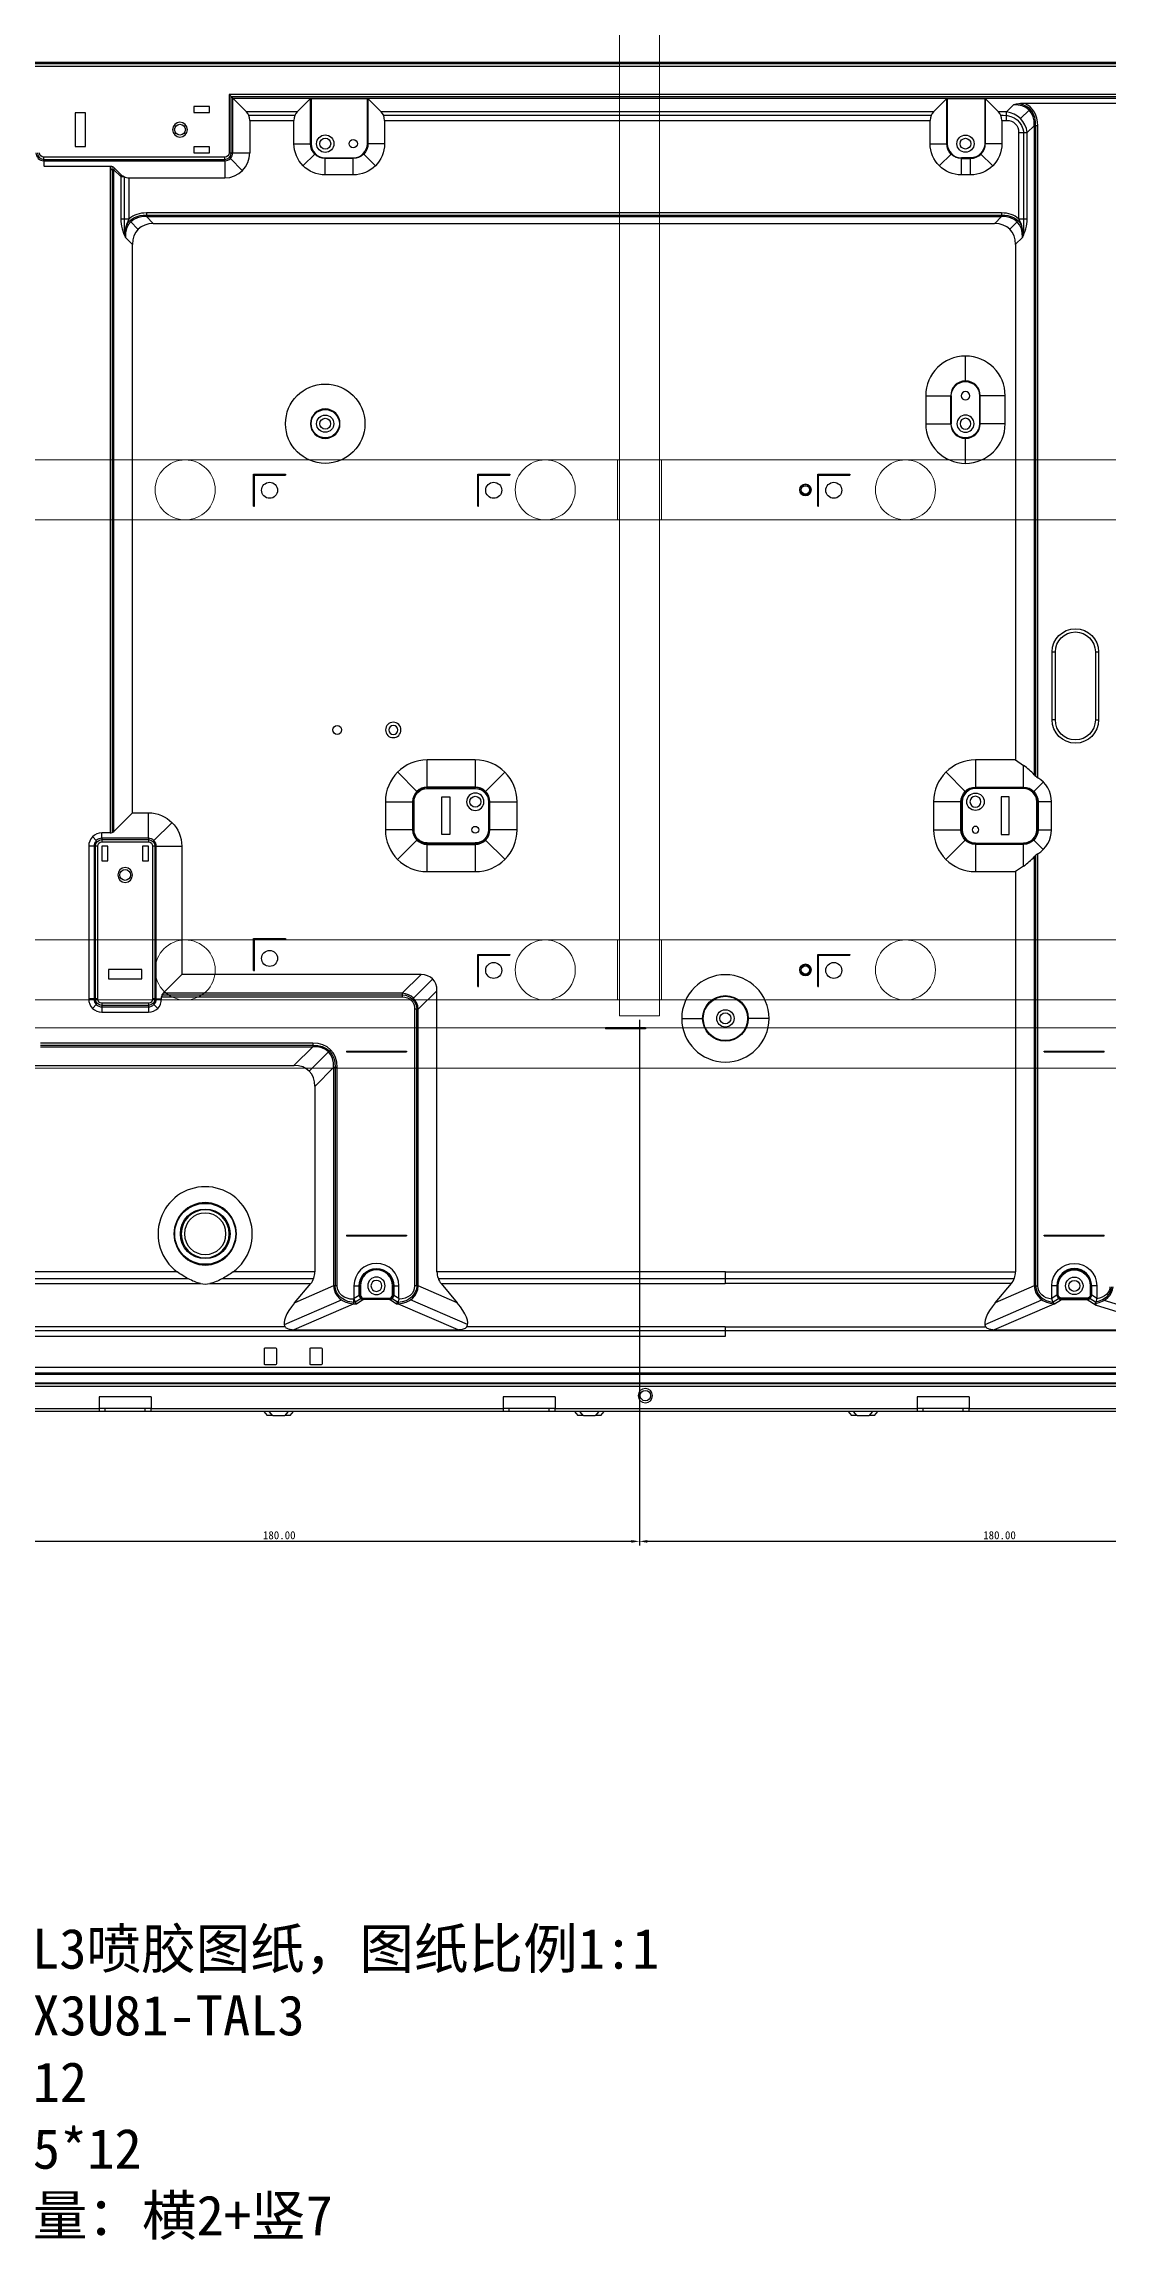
# Model space of a CAD drawing. Header units: millimetres. Extents: x 88 to 1316, y -3115 to -2187.
# Drawn here: x 532 to 797, y -3115 to -2566 of the extents above; entities that cross this region are included whole.
import ezdxf

# ---------------------------------------------------------------- set-up
doc = ezdxf.new("R2010")
doc.units = ezdxf.units.MM
doc.header["$LTSCALE"] = 46.255
doc.header["$PDMODE"] = 3
doc.header["$PDSIZE"] = 0.3125
doc.layers.get('0').update_dxf_attribs({"linetype": 'CONTINUOUS'})
doc.layers.get('Defpoints').update_dxf_attribs({"linetype": 'CONTINUOUS'})
doc.layers.add('1', color=7, linetype='CONTINUOUS', true_color=0xffffff)
doc.styles.get("Standard").update_dxf_attribs({"font": 'simfang.ttf'})
doc.dimstyles.new('002', dxfattribs={"dimscale": 0, "dimtxt": 2, "dimasz": 2, "dimexe": 1, "dimexo": 1, "dimgap": 0.5, "dimtad": 1, "dimzin": 0, "dimdsep": 46, "dimtxsty": 'Standard', "dimcen": 1, "dimclrd": 2, "dimclre": 2, "dimclrt": 5, "dimadec": 0, "dimazin": 0, "dimtp": 0.01, "dimtm": 0.01, "dimtfac": 1, "dimtofl": 0, "dimtmove": 0, "dimatfit": 3, "dimldrblk": 'CLOSED', "dimfxl": 1, "dimtolj": 1, "dimtzin": 0, "dimarcsym": 1})

# ---------------------------------------------------------------- blocks, each defined once
blk = doc.blocks.new('A$Cd3f30c15')
at = {"color": 3, "lineweight": 5}
for p, q in [((1082, 15), (0, 15)), ((488, 15), (488, 0)), ((488.5, 15), (488.5, 0)), ((498.5, 15), (498.5, 0)), ((499, 15), (499, 0)), ((1082, 0), (0, 0))]:
    blk.add_line(p, q, dxfattribs=at)
at = {"color": 3, "lineweight": 5, "extrusion": (0, 0, -1)}
for centre in [(-380, 7.5), (-470, 7.5)]:
    blk.add_circle(centre, 7.5, dxfattribs=at)
at = {"color": 3, "lineweight": 5}
for centre, radius in [((560, 7.5), 7.5), ((535, 7.5), 1.5)]:
    blk.add_circle(centre, radius, dxfattribs=at)
blk = doc.blocks.new('A$Cd46af468')
at = {"color": 1, "lineweight": 5}
for p, q in [((0, 10), (605, 10)), ((0, 10), (0, 0)), ((605, 0), (605, 10)), ((0, 0), (605, 0))]:
    blk.add_line(p, q, dxfattribs=at)
blk = doc.blocks.new('0001')
at = {"color": 1, "lineweight": 5}
for p, q in [((358.97, -2809.12), (358.97, -2305.12)), ((368.97, -2305.12), (358.97, -2305.12)), ((368.97, -2809.12), (368.97, -2305.12)), ((358.97, -2809.12), (368.97, -2809.12))]:
    blk.add_line(p, q, dxfattribs=at)
blk = doc.blocks.new('*D461')
at = {"color": 2, "lineweight": -2, "transparency": 16777216}
for p, q in [((680.47, -2810.12), (680.47, -2941.44)), ((860.47, -2810.12), (860.47, -2941.44)), ((858.47, -2940.44), (682.47, -2940.44))]:
    blk.add_line(p, q, dxfattribs=at)
at = {"color": 2, "lineweight": 5, "transparency": 16777216}
for points in [[(682.47, -2940.11), (682.47, -2940.78), (680.47, -2940.44)], [(858.47, -2940.11), (858.47, -2940.78), (860.47, -2940.44)]]:
    blk.add_solid(points, dxfattribs=at)
at = {"layer": 'Defpoints', "color": 0, "lineweight": 5, "transparency": 16777216}
for p in [(680.47, -2809.12), (860.47, -2809.12), (680.47, -2940.44)]:
    blk.add_point(p, dxfattribs=at)
at = {"color": 5, "lineweight": 5, "transparency": 16777216, "insert": (770.47, -2938.92), "char_height": 2, "attachment_point": 5}
blk.add_mtext('\\A1;180.00', dxfattribs=at)
blk = doc.blocks.new('_CLOSED')
at = {"color": 0, "linetype": 'ByBlock'}
for p, q in [((0, 0), (-1, 0.17)), ((-1, 0.17), (-1, -0.17)), ((-1, -0.17), (0, 0)), ((-1, 0), (0, 0))]:
    blk.add_line(p, q, dxfattribs=at)
blk = doc.blocks.new('*D462')
at = {"color": 2, "lineweight": -2, "transparency": 16777216}
for p, q in [((500.47, -2810.12), (500.47, -2941.44)), ((680.47, -2810.12), (680.47, -2941.44)), ((678.47, -2940.44), (502.47, -2940.44))]:
    blk.add_line(p, q, dxfattribs=at)
at = {"color": 2, "lineweight": 5, "transparency": 16777216}
for points in [[(502.47, -2940.11), (502.47, -2940.78), (500.47, -2940.44)], [(678.47, -2940.11), (678.47, -2940.78), (680.47, -2940.44)]]:
    blk.add_solid(points, dxfattribs=at)
at = {"layer": 'Defpoints', "color": 0, "lineweight": 5, "transparency": 16777216}
for p in [(500.47, -2809.12), (680.47, -2809.12), (500.47, -2940.44)]:
    blk.add_point(p, dxfattribs=at)
at = {"color": 5, "lineweight": 5, "transparency": 16777216, "insert": (590.47, -2938.92), "char_height": 2, "attachment_point": 5}
blk.add_mtext('\\A1;180.00', dxfattribs=at)

msp = doc.modelspace()

# ---------------------------------------------------------------- linework, layer by layer
at = {"layer": '1', "color": 7, "linetype": 'Continuous'}
for p, q in [((1120.085, -2570.75), (426.48, -2570.75)), ((1120.085, -2571.11), (426.48, -2571.11)), ((426.48, -2571.669), (1120.085, -2571.669)), ((577.933, -2578.77), (577.933, -2593.369)), ((577.933, -2578.77), (578.853, -2579.689)), ((830.599, -2578.77), (577.933, -2578.77)), ((578.493, -2593.369), (578.493, -2579.379)), ((829.988, -2579.329), (578.544, -2579.329)), ((578.853, -2593.369), (578.853, -2579.689)), ((578.853, -2579.689), (829.679, -2579.689)), ((582.269, -2583.105), (578.853, -2579.689)), ((594.983, -2583.105), (598.279, -2579.809)), ((598.279, -2591.069), (598.279, -2579.859)), ((598.339, -2591.069), (598.339, -2579.818)), ((598.432, -2579.749), (612.5, -2579.749)), ((598.432, -2579.799), (598.432, -2591.069)), ((612.5, -2591.069), (612.5, -2579.799)), ((612.593, -2579.818), (612.593, -2591.069)), ((612.653, -2579.809), (615.949, -2583.105)), ((612.653, -2579.859), (612.653, -2591.069)), ((753.983, -2583.105), (757.279, -2579.809)), ((757.279, -2591.069), (757.279, -2579.859)), ((757.339, -2591.069), (757.339, -2579.818)), ((757.432, -2579.749), (766.77, -2579.749)), ((757.432, -2579.799), (757.432, -2591.069)), ((766.77, -2579.799), (766.77, -2591.069)), ((766.863, -2579.818), (766.863, -2591.069)), ((766.923, -2579.809), (770.219, -2583.105)), ((766.923, -2591.069), (766.923, -2579.859)), ((539.466, -2583.369), (539.466, -2591.769)), ((542.066, -2583.369), (539.466, -2583.369)), ((542.066, -2591.769), (542.066, -2583.369)), ((573.066, -2581.769), (569.166, -2581.769)), ((569.166, -2581.769), (569.166, -2583.269)), ((569.166, -2583.269), (573.066, -2583.269)), ((573.066, -2583.269), (573.066, -2581.769)), ((594.933, -2583.105), (582.319, -2583.105)), ((582.887, -2583.944), (594.364, -2583.944)), ((583.108, -2585.25), (583.108, -2593.369)), ((583.158, -2585.25), (594.094, -2585.25)), ((594.144, -2591.069), (594.144, -2585.25)), ((753.931, -2583.105), (616.001, -2583.105)), ((616.569, -2583.944), (753.363, -2583.944)), ((616.788, -2585.25), (616.788, -2591.069)), ((616.84, -2585.25), (753.092, -2585.25)), ((753.144, -2591.069), (753.144, -2585.25)), ((772.193, -2583.105), (770.269, -2583.105)), ((770.838, -2583.944), (771.354, -2583.944)), ((771.058, -2585.25), (771.058, -2591.069)), ((771.108, -2585.25), (772.193, -2585.25)), ((773.931, -2581.367), (772.193, -2583.105)), ((772.193, -2585.25), (772.193, -2583.105)), ((777.848, -2582.659), (775.701, -2584.806)), ((801.214, -2581.007), (776.771, -2581.007)), ((594.194, -2591.069), (598.279, -2591.069)), ((598.432, -2591.069), (598.279, -2591.069)), ((612.5, -2591.069), (612.653, -2591.069)), ((616.738, -2591.069), (612.653, -2591.069)), ((753.194, -2591.069), (757.279, -2591.069)), ((757.279, -2591.069), (757.432, -2591.069)), ((766.923, -2591.069), (766.77, -2591.069)), ((771.008, -2591.069), (766.923, -2591.069)), ((775.257, -2588.314), (775.257, -2609.859)), ((775.257, -2588.314), (777.402, -2588.314)), ((776.563, -2611.673), (776.563, -2588.314)), ((777.402, -2588.314), (779.14, -2586.576)), ((777.402, -2609.859), (777.402, -2588.314)), ((779.14, -2586.576), (779.14, -2748.78)), ((780.059, -2586.576), (779.14, -2586.576)), ((779.5, -2586.576), (779.5, -2749.12)), ((780.059, -2749.509), (780.059, -2586.576)), ((576.866, -2594.437), (531.666, -2594.437)), ((531.666, -2595.356), (531.666, -2594.437)), ((531.666, -2594.996), (576.866, -2594.996)), ((531.666, -2595.356), (531.666, -2596.625)), ((531.666, -2595.356), (576.866, -2595.356)), ((539.466, -2591.769), (542.066, -2591.769)), ((569.166, -2591.869), (569.166, -2593.369)), ((573.066, -2591.869), (569.166, -2591.869)), ((569.166, -2593.369), (573.066, -2593.369)), ((573.066, -2593.369), (573.066, -2591.869)), ((576.866, -2595.356), (576.866, -2594.437)), ((576.866, -2595.356), (576.866, -2599.561)), ((577.933, -2593.369), (578.853, -2593.369)), ((581.244, -2597.748), (578.271, -2594.774)), ((578.853, -2593.369), (583.058, -2593.369)), ((599.359, -2593.677), (596.47, -2596.565)), ((601.966, -2594.603), (608.966, -2594.603)), ((601.966, -2594.603), (601.966, -2594.756)), ((601.966, -2594.696), (608.966, -2594.696)), ((601.966, -2598.842), (601.966, -2594.756)), ((608.966, -2594.756), (601.966, -2594.756)), ((608.966, -2594.603), (608.966, -2594.756)), ((608.966, -2598.842), (608.966, -2594.756)), ((614.462, -2596.565), (611.573, -2593.677)), ((755.47, -2596.565), (758.359, -2593.677)), ((763.236, -2594.603), (760.966, -2594.603)), ((760.966, -2594.756), (760.966, -2594.603)), ((760.966, -2594.696), (763.236, -2594.696)), ((760.966, -2598.842), (760.966, -2594.756)), ((760.966, -2594.756), (763.236, -2594.756)), ((763.236, -2594.756), (763.236, -2594.603)), ((763.236, -2598.842), (763.236, -2594.756)), ((768.732, -2596.565), (765.843, -2593.677)), ((531.666, -2596.675), (548.243, -2596.675)), ((548.194, -2597.576), (548.194, -2763.313)), ((549.114, -2597.576), (548.194, -2597.576)), ((548.754, -2597.576), (548.754, -2763.197)), ((550.935, -2598.835), (549.107, -2597.007)), ((549.114, -2762.953), (549.114, -2597.576)), ((549.114, -2597.576), (550.851, -2599.314)), ((550.851, -2599.314), (550.851, -2609.859)), ((550.851, -2599.314), (551.633, -2599.314)), ((551.691, -2599.391), (551.691, -2611.673)), ((552.996, -2599.611), (576.866, -2599.611)), ((552.996, -2609.859), (552.996, -2599.662)), ((608.966, -2598.892), (601.966, -2598.892)), ((763.236, -2598.892), (760.966, -2598.892)), ((550.851, -2609.859), (552.996, -2609.859)), ((555.168, -2612.422), (553.343, -2610.596)), ((770.994, -2608.385), (557.259, -2608.385)), ((557.259, -2608.385), (557.259, -2609.304)), ((557.259, -2608.944), (770.994, -2608.944)), ((557.259, -2609.304), (770.994, -2609.304)), ((558.962, -2611.007), (557.259, -2609.304)), ((558.998, -2611.042), (769.256, -2611.042)), ((770.994, -2609.304), (769.292, -2611.007)), ((770.994, -2608.385), (770.994, -2609.304)), ((773.086, -2612.422), (774.911, -2610.596)), ((775.257, -2609.859), (777.402, -2609.859)), ((552.05, -2614.513), (553.753, -2616.216)), ((553.788, -2758.33), (553.788, -2616.251)), ((774.465, -2616.251), (774.465, -2745.103)), ((774.501, -2616.216), (776.203, -2614.513)), ((761.966, -2650.383), (761.966, -2644.199)), ((752.046, -2654.069), (752.046, -2661.069)), ((752.096, -2654.069), (758.279, -2654.069)), ((758.279, -2661.069), (758.279, -2654.069)), ((758.279, -2654.069), (758.432, -2654.069)), ((758.339, -2654.069), (758.339, -2661.069)), ((758.432, -2654.069), (758.432, -2661.069)), ((765.5, -2654.069), (765.5, -2661.069)), ((765.653, -2654.069), (765.5, -2654.069)), ((765.593, -2661.069), (765.593, -2654.069)), ((771.836, -2654.069), (765.653, -2654.069)), ((765.653, -2661.069), (765.653, -2654.069)), ((771.886, -2661.069), (771.886, -2654.069)), ((752.096, -2661.069), (758.279, -2661.069)), ((758.279, -2661.069), (758.432, -2661.069)), ((765.653, -2661.069), (765.5, -2661.069)), ((771.836, -2661.069), (765.653, -2661.069)), ((761.966, -2670.94), (761.966, -2664.756)), ((584.066, -2673.719), (592.066, -2673.719)), ((584.066, -2681.719), (584.066, -2673.719)), ((584.266, -2681.719), (584.266, -2673.919)), ((584.266, -2673.919), (592.066, -2673.919)), ((592.066, -2673.719), (592.066, -2673.919)), ((640.066, -2681.719), (640.066, -2673.719)), ((640.066, -2673.719), (648.066, -2673.719)), ((640.266, -2673.919), (648.066, -2673.919)), ((640.266, -2681.719), (640.266, -2673.919)), ((648.066, -2673.719), (648.066, -2673.919)), ((725.066, -2681.719), (725.066, -2673.719)), ((725.066, -2673.719), (733.066, -2673.719)), ((725.266, -2681.719), (725.266, -2673.919)), ((725.266, -2673.919), (733.066, -2673.919)), ((733.066, -2673.719), (733.066, -2673.919)), ((584.066, -2681.719), (584.266, -2681.719)), ((640.066, -2681.719), (640.266, -2681.719)), ((725.066, -2681.719), (725.266, -2681.719)), ((783.629, -2735.119), (783.629, -2718.119)), ((783.629, -2718.119), (784.429, -2718.119)), ((784.429, -2735.119), (784.429, -2718.119)), ((794.429, -2718.119), (794.429, -2735.119)), ((794.429, -2718.119), (795.229, -2718.119)), ((795.229, -2718.119), (795.229, -2735.119)), ((784.429, -2735.119), (783.629, -2735.119)), ((794.429, -2735.119), (795.229, -2735.119)), ((620.101, -2748.204), (624.883, -2752.986)), ((639.466, -2745.103), (627.466, -2745.103)), ((627.466, -2751.916), (627.466, -2745.153)), ((639.466, -2745.153), (639.466, -2751.916)), ((646.831, -2748.204), (642.049, -2752.986)), ((757.101, -2748.204), (761.883, -2752.986)), ((774.465, -2745.103), (764.466, -2745.103)), ((764.466, -2745.153), (764.466, -2751.916)), ((774.465, -2745.103), (776.466, -2746.48)), ((776.466, -2751.916), (776.466, -2746.53)), ((617, -2755.569), (617, -2762.569)), ((617.05, -2755.569), (623.812, -2755.569)), ((623.812, -2755.569), (623.812, -2762.569)), ((624.159, -2755.569), (623.812, -2755.569)), ((623.928, -2755.569), (623.928, -2762.569)), ((624.159, -2762.569), (624.159, -2755.569)), ((639.416, -2751.916), (627.466, -2751.916)), ((627.466, -2752.262), (627.466, -2751.916)), ((639.466, -2752.031), (627.466, -2752.031)), ((627.466, -2752.262), (639.416, -2752.262)), ((631.066, -2763.769), (631.066, -2754.369)), ((631.066, -2754.369), (633.066, -2754.369)), ((633.066, -2754.369), (633.066, -2763.769)), ((639.466, -2752.262), (639.466, -2751.916)), ((642.773, -2755.569), (642.773, -2762.569)), ((643.12, -2755.569), (642.773, -2755.569)), ((643.004, -2762.569), (643.004, -2755.569)), ((643.12, -2755.569), (649.882, -2755.569)), ((643.12, -2762.569), (643.12, -2755.569)), ((649.932, -2762.569), (649.932, -2755.569)), ((754, -2755.569), (754, -2762.569)), ((760.812, -2755.569), (754.05, -2755.569)), ((760.812, -2762.569), (760.812, -2755.569)), ((760.812, -2755.569), (761.159, -2755.569)), ((760.928, -2755.569), (760.928, -2762.569)), ((761.159, -2755.569), (761.159, -2762.569)), ((764.466, -2752.262), (764.466, -2751.916)), ((776.466, -2752.031), (764.466, -2752.031)), ((764.516, -2751.916), (776.466, -2751.916)), ((776.466, -2752.262), (764.516, -2752.262)), ((770.866, -2754.369), (770.866, -2763.769)), ((772.866, -2754.369), (770.866, -2754.369)), ((772.866, -2763.769), (772.866, -2754.369)), ((776.466, -2752.262), (776.466, -2751.916)), ((779.049, -2752.986), (781.382, -2750.653)), ((779.773, -2762.569), (779.773, -2755.569)), ((779.773, -2755.569), (780.12, -2755.569)), ((780.004, -2762.569), (780.004, -2755.569)), ((783.418, -2755.569), (780.12, -2755.569)), ((780.12, -2755.569), (780.12, -2762.569)), ((783.468, -2762.569), (783.468, -2755.569)), ((553.788, -2758.33), (549.114, -2763.005)), ((553.788, -2758.33), (557.766, -2758.33)), ((557.766, -2764.683), (557.766, -2758.38)), ((563.628, -2760.808), (559.171, -2765.265)), ((542.861, -2766.669), (542.861, -2804.869)), ((544.179, -2766.669), (542.911, -2766.669)), ((543.864, -2764.368), (544.761, -2765.265)), ((544.179, -2766.669), (544.179, -2804.869)), ((545.099, -2766.669), (544.179, -2766.669)), ((544.539, -2804.869), (544.539, -2766.669)), ((545.099, -2804.869), (545.099, -2766.669)), ((548.194, -2763.364), (546.166, -2763.364)), ((546.166, -2764.683), (546.166, -2763.414)), ((557.766, -2764.683), (546.166, -2764.683)), ((546.166, -2764.683), (546.166, -2765.602)), ((546.166, -2765.043), (557.766, -2765.043)), ((546.166, -2765.602), (557.766, -2765.602)), ((547.666, -2766.669), (546.166, -2766.669)), ((546.166, -2766.669), (546.166, -2770.369)), ((547.666, -2770.369), (547.666, -2766.669)), ((557.766, -2766.669), (556.266, -2766.669)), ((556.266, -2766.669), (556.266, -2770.369)), ((557.766, -2764.683), (557.766, -2765.602)), ((557.766, -2770.369), (557.766, -2766.669)), ((558.833, -2766.669), (558.833, -2804.869)), ((559.753, -2766.669), (558.833, -2766.669)), ((559.393, -2766.669), (559.393, -2804.869)), ((559.753, -2766.669), (566.056, -2766.669)), ((559.753, -2804.869), (559.753, -2766.669)), ((566.106, -2766.669), (566.106, -2798.775)), ((623.812, -2762.569), (617.05, -2762.569)), ((624.883, -2765.153), (620.101, -2769.935)), ((624.159, -2762.569), (623.812, -2762.569)), ((627.466, -2766.223), (627.466, -2765.877)), ((627.466, -2766.108), (639.466, -2766.108)), ((627.466, -2772.986), (627.466, -2766.223)), ((639.466, -2765.877), (627.516, -2765.877)), ((627.516, -2766.223), (639.466, -2766.223)), ((633.066, -2763.769), (631.066, -2763.769)), ((639.466, -2766.223), (639.466, -2765.877)), ((639.466, -2766.223), (639.466, -2772.986)), ((642.049, -2765.153), (646.831, -2769.935)), ((643.12, -2762.569), (642.773, -2762.569)), ((649.882, -2762.569), (643.12, -2762.569)), ((754.05, -2762.569), (760.812, -2762.569)), ((761.883, -2765.153), (757.101, -2769.935)), ((760.812, -2762.569), (761.159, -2762.569)), ((764.466, -2765.877), (776.416, -2765.877)), ((764.466, -2766.223), (764.466, -2765.877)), ((764.466, -2766.108), (776.466, -2766.108)), ((764.466, -2766.223), (764.466, -2772.986)), ((776.416, -2766.223), (764.466, -2766.223)), ((770.866, -2763.769), (772.866, -2763.769)), ((776.466, -2766.223), (776.466, -2765.877)), ((776.466, -2771.609), (776.466, -2766.223)), ((781.382, -2767.485), (779.049, -2765.153)), ((779.773, -2762.569), (780.12, -2762.569)), ((780.12, -2762.569), (783.418, -2762.569)), ((546.166, -2770.369), (547.666, -2770.369)), ((556.266, -2770.369), (557.766, -2770.369)), ((776.466, -2771.659), (774.465, -2773.036)), ((779.14, -2769.358), (779.14, -2876.604)), ((779.5, -2769.019), (779.5, -2876.604)), ((780.059, -2876.604), (780.059, -2768.63)), ((627.466, -2773.036), (639.466, -2773.036)), ((764.466, -2773.036), (774.465, -2773.036)), ((774.465, -2773.036), (774.465, -2873.038)), ((584.066, -2797.719), (584.066, -2789.719)), ((584.066, -2789.719), (592.066, -2789.719)), ((584.266, -2789.919), (592.066, -2789.919)), ((584.266, -2797.719), (584.266, -2789.919)), ((592.066, -2789.719), (592.066, -2789.919)), ((640.066, -2793.719), (648.066, -2793.719)), ((640.066, -2801.719), (640.066, -2793.719)), ((640.266, -2793.919), (648.066, -2793.919)), ((640.266, -2801.719), (640.266, -2793.919)), ((648.066, -2793.719), (648.066, -2793.919)), ((725.066, -2793.719), (733.066, -2793.719)), ((725.066, -2801.719), (725.066, -2793.719)), ((725.266, -2801.719), (725.266, -2793.919)), ((725.266, -2793.919), (733.066, -2793.919)), ((733.066, -2793.719), (733.066, -2793.919)), ((556.166, -2797.469), (547.766, -2797.469)), ((547.766, -2797.469), (547.766, -2799.869)), ((556.166, -2799.869), (556.166, -2797.469)), ((561.431, -2803.45), (566.106, -2798.775)), ((625.905, -2798.775), (566.106, -2798.775)), ((584.066, -2797.719), (584.266, -2797.719)), ((625.87, -2798.81), (621.23, -2803.45)), ((544.179, -2804.869), (542.911, -2804.869)), ((545.099, -2804.869), (544.179, -2804.869)), ((547.766, -2799.869), (556.166, -2799.869)), ((559.753, -2804.869), (558.833, -2804.869)), ((559.753, -2804.869), (561.021, -2804.869)), ((561.071, -2804.869), (561.071, -2804.369)), ((561.122, -2804.369), (621.23, -2804.369)), ((561.238, -2803.809), (621.23, -2803.809)), ((621.23, -2803.45), (561.481, -2803.45)), ((621.23, -2803.45), (621.23, -2804.369)), ((628.771, -2799.892), (624.009, -2804.654)), ((625.214, -2807.433), (629.853, -2802.793)), ((629.889, -2873.038), (629.889, -2802.758)), ((640.066, -2801.719), (640.266, -2801.719)), ((725.066, -2801.719), (725.266, -2801.719)), ((543.864, -2807.171), (544.761, -2806.274)), ((557.766, -2805.937), (546.166, -2805.937)), ((546.166, -2805.937), (546.166, -2806.856)), ((557.766, -2806.496), (546.166, -2806.496)), ((546.166, -2806.856), (546.166, -2808.125)), ((546.166, -2806.856), (557.766, -2806.856)), ((546.166, -2808.175), (557.766, -2808.175)), ((557.766, -2805.937), (557.766, -2806.856)), ((557.766, -2806.856), (557.766, -2808.125)), ((559.171, -2806.274), (560.068, -2807.171)), ((624.294, -2807.433), (624.294, -2876.604)), ((625.214, -2807.433), (624.294, -2807.433)), ((624.854, -2876.604), (624.854, -2807.433)), ((625.214, -2876.604), (625.214, -2807.433)), ((691.103, -2809.719), (696.279, -2809.719)), ((712.829, -2809.719), (707.653, -2809.719)), ((598.855, -2815.892), (530.802, -2815.892)), ((598.855, -2815.892), (598.855, -2816.811)), ((671.966, -2812.119), (671.966, -2812.319)), ((681.966, -2812.119), (671.966, -2812.119)), ((681.966, -2812.319), (671.966, -2812.319)), ((681.966, -2812.119), (681.966, -2812.319)), ((526.127, -2821.486), (594.18, -2821.486)), ((530.802, -2816.451), (598.855, -2816.451)), ((530.802, -2816.811), (598.855, -2816.811)), ((598.855, -2816.811), (594.216, -2821.45)), ((598.01, -2822.865), (602.772, -2818.103)), ((607.294, -2817.892), (622.294, -2817.892)), ((607.294, -2817.892), (607.294, -2818.092)), ((607.294, -2818.092), (622.294, -2818.092)), ((622.294, -2817.892), (622.294, -2818.092)), ((781.638, -2818.092), (781.638, -2817.892)), ((781.638, -2817.892), (796.638, -2817.892)), ((781.638, -2818.092), (796.638, -2818.092)), ((796.638, -2818.092), (796.638, -2817.892)), ((599.39, -2826.695), (599.39, -2873.038)), ((599.425, -2826.659), (604.064, -2822.02)), ((604.064, -2822.02), (604.064, -2876.604)), ((604.984, -2822.02), (604.064, -2822.02)), ((604.424, -2822.02), (604.424, -2876.604)), ((604.984, -2876.604), (604.984, -2822.02)), ((571.966, -2857.37), (571.966, -2857.57)), ((607.294, -2863.892), (622.294, -2863.892)), ((607.294, -2863.892), (607.294, -2864.092)), ((607.294, -2864.092), (622.294, -2864.092)), ((622.294, -2863.892), (622.294, -2864.092)), ((781.638, -2863.892), (796.638, -2863.892)), ((781.638, -2864.092), (781.638, -2863.892)), ((781.638, -2864.092), (796.638, -2864.092)), ((796.638, -2864.092), (796.638, -2863.892)), ((571.966, -2869.77), (571.966, -2869.57)), ((408.159, -2876.007), (570.773, -2876.007)), ((411.298, -2874.777), (567.634, -2874.777)), ((564.905, -2873.038), (414.027, -2873.038)), ((573.159, -2876.007), (598.307, -2876.007)), ((576.297, -2874.777), (599.023, -2874.777)), ((599.339, -2873.038), (579.025, -2873.038)), ((594.304, -2880.838), (598.357, -2876.007)), ((701.966, -2873.038), (629.939, -2873.038)), ((630.255, -2874.777), (701.916, -2874.777)), ((630.921, -2876.007), (634.974, -2880.838)), ((630.972, -2876.007), (701.915, -2876.007)), ((701.966, -2873.038), (774.414, -2873.038)), ((701.966, -2876.007), (701.966, -2873.038)), ((773.383, -2876.007), (701.966, -2876.007)), ((702.017, -2874.777), (774.098, -2874.777)), ((769.38, -2880.838), (773.433, -2876.007)), ((591.771, -2886.254), (606.004, -2880.08)), ((594.178, -2887.507), (609.057, -2881.053)), ((604.064, -2876.604), (594.35, -2880.818)), ((604.984, -2876.604), (604.064, -2876.604)), ((609.176, -2879.925), (609.057, -2879.925)), ((609.057, -2879.925), (609.057, -2881.053)), ((609.057, -2881.053), (609.847, -2881.053)), ((609.154, -2876.57), (609.154, -2879.707)), ((609.197, -2879.68), (610.424, -2878.906)), ((609.204, -2876.57), (610.424, -2876.57)), ((609.468, -2880.567), (610.823, -2879.713)), ((609.72, -2880.766), (609.589, -2880.766)), ((611.537, -2879.988), (609.847, -2881.053)), ((610.424, -2878.906), (610.424, -2876.57)), ((610.424, -2876.57), (610.771, -2876.57)), ((610.424, -2878.906), (610.771, -2878.906)), ((610.54, -2878.906), (610.54, -2876.57)), ((610.771, -2876.57), (610.771, -2878.906)), ((611.537, -2879.612), (617.995, -2879.612)), ((611.537, -2879.612), (611.537, -2879.988)), ((611.537, -2879.892), (617.995, -2879.892)), ((617.995, -2879.988), (611.537, -2879.988)), ((617.995, -2879.612), (617.995, -2879.988)), ((619.685, -2881.053), (617.995, -2879.988)), ((618.709, -2879.713), (620.064, -2880.568)), ((618.761, -2878.906), (618.761, -2876.57)), ((619.107, -2876.57), (618.761, -2876.57)), ((618.761, -2878.906), (619.107, -2878.906)), ((618.992, -2876.57), (618.992, -2878.906)), ((619.107, -2876.57), (619.107, -2878.906)), ((619.107, -2876.57), (620.328, -2876.57)), ((619.107, -2878.906), (620.335, -2879.68)), ((619.685, -2881.053), (620.221, -2881.053)), ((620.221, -2880.363), (620.221, -2881.053)), ((620.221, -2881.053), (635.1, -2887.507)), ((620.378, -2879.707), (620.378, -2876.57)), ((637.507, -2886.254), (623.274, -2880.08)), ((625.214, -2876.604), (624.294, -2876.604)), ((634.928, -2880.818), (625.214, -2876.604)), ((766.847, -2886.254), (781.08, -2880.08)), ((769.254, -2887.507), (784.133, -2881.053)), ((779.14, -2876.604), (769.426, -2880.818)), ((779.14, -2876.604), (780.059, -2876.604)), ((783.554, -2879.707), (783.554, -2876.57)), ((784.824, -2878.906), (783.597, -2879.68)), ((784.824, -2876.57), (783.604, -2876.57)), ((783.865, -2880.57), (785.223, -2879.713)), ((784.133, -2881.053), (784.133, -2880.973)), ((784.133, -2881.053), (784.247, -2881.053)), ((784.247, -2881.053), (785.937, -2879.988)), ((784.824, -2876.57), (784.824, -2878.906)), ((784.824, -2876.57), (785.171, -2876.57)), ((785.171, -2878.906), (784.824, -2878.906)), ((784.94, -2878.906), (784.94, -2876.57)), ((785.171, -2878.906), (785.171, -2876.57)), ((792.395, -2879.612), (785.937, -2879.612)), ((785.937, -2879.612), (785.937, -2879.988)), ((785.937, -2879.892), (792.395, -2879.892)), ((785.937, -2879.988), (792.395, -2879.988)), ((792.395, -2879.612), (792.395, -2879.988)), ((792.395, -2879.988), (794.658, -2881.414)), ((793.109, -2879.713), (794.501, -2880.591)), ((793.161, -2876.57), (793.161, -2878.906)), ((793.507, -2876.57), (793.161, -2876.57)), ((793.507, -2878.906), (793.161, -2878.906)), ((793.392, -2876.57), (793.392, -2878.906)), ((793.507, -2878.906), (793.507, -2876.57)), ((794.728, -2876.57), (793.507, -2876.57)), ((794.735, -2879.68), (793.507, -2878.906)), ((794.658, -2881.414), (814.624, -2887.512)), ((794.778, -2876.57), (794.778, -2879.707)), ((817.176, -2886.468), (796.632, -2880.194)), ((591.879, -2886.811), (402.303, -2886.811)), ((701.916, -2886.811), (637.399, -2886.811)), ((701.966, -2889.144), (701.966, -2886.811)), ((701.966, -2886.811), (766.954, -2886.811)), ((701.966, -2887.777), (157.533, -2887.777)), ((158.648, -2889.144), (701.966, -2889.144)), ((586.766, -2896.098), (586.766, -2892.298)), ((586.966, -2892.098), (589.566, -2892.098)), ((589.766, -2892.298), (589.766, -2896.098)), ((598.166, -2896.098), (598.166, -2892.298)), ((598.366, -2892.098), (600.966, -2892.098)), ((601.166, -2892.298), (601.166, -2896.098)), ((1245.284, -2887.777), (701.966, -2887.777)), ((1244.3, -2897.022), (159.632, -2897.022)), ((160.69, -2898.326), (1243.242, -2898.326)), ((589.566, -2896.298), (586.966, -2896.298)), ((600.966, -2896.298), (598.366, -2896.298)), ((152.299, -2901.006), (1251.633, -2901.006)), ((152.92, -2900.807), (1251.011, -2900.807)), ((1251.011, -2901.773), (152.92, -2901.773)), ((159.632, -2898.664), (1244.3, -2898.664)), ((545.466, -2908.019), (469.466, -2908.019)), ((469.517, -2907.219), (545.415, -2907.219)), ((558.466, -2904.319), (545.466, -2904.319)), ((545.466, -2904.319), (545.466, -2907.219)), ((545.466, -2907.219), (545.466, -2908.019)), ((546.966, -2907.219), (545.466, -2907.219)), ((546.966, -2908.019), (545.466, -2908.019)), ((546.966, -2908.019), (546.966, -2907.219)), ((556.966, -2907.219), (546.966, -2907.219)), ((556.966, -2908.019), (546.966, -2908.019)), ((556.966, -2908.019), (556.966, -2907.219)), ((558.466, -2907.219), (556.966, -2907.219)), ((558.466, -2908.019), (556.966, -2908.019)), ((558.466, -2904.319), (558.466, -2907.219)), ((558.466, -2908.019), (558.466, -2907.219)), ((646.466, -2908.019), (558.466, -2908.019)), ((558.517, -2907.219), (646.415, -2907.219)), ((586.631, -2908.019), (587.47, -2909.019)), ((588.849, -2909.019), (587.47, -2909.019)), ((588.817, -2908.981), (588.042, -2908.058)), ((588.849, -2909.019), (591.838, -2909.019)), ((593.217, -2909.019), (591.838, -2909.019)), ((592.645, -2908.058), (591.87, -2908.981)), ((593.217, -2909.019), (594.056, -2908.019)), ((659.466, -2904.319), (646.466, -2904.319)), ((646.466, -2904.319), (646.466, -2907.219)), ((646.466, -2907.219), (646.466, -2908.019)), ((647.966, -2907.219), (646.466, -2907.219)), ((647.966, -2908.019), (646.466, -2908.019)), ((647.966, -2908.019), (647.966, -2907.219)), ((657.966, -2907.219), (647.966, -2907.219)), ((657.966, -2908.019), (647.966, -2908.019)), ((657.966, -2908.019), (657.966, -2907.219)), ((659.466, -2907.219), (657.966, -2907.219)), ((659.466, -2908.019), (657.966, -2908.019)), ((659.466, -2904.319), (659.466, -2907.219)), ((659.466, -2908.019), (659.466, -2907.219)), ((749.866, -2908.019), (659.466, -2908.019)), ((659.517, -2907.219), (749.815, -2907.219)), ((664.254, -2908.019), (665.093, -2909.019)), ((666.472, -2909.019), (665.093, -2909.019)), ((666.44, -2908.981), (665.665, -2908.058)), ((666.472, -2909.019), (669.46, -2909.019)), ((670.839, -2909.019), (669.46, -2909.019)), ((670.267, -2908.058), (669.492, -2908.981)), ((670.839, -2909.019), (671.678, -2908.019)), ((732.654, -2908.019), (733.493, -2909.019)), ((734.872, -2909.019), (733.493, -2909.019)), ((734.84, -2908.981), (734.065, -2908.058)), ((734.872, -2909.019), (737.86, -2909.019)), ((739.239, -2909.019), (737.86, -2909.019)), ((738.667, -2908.058), (737.892, -2908.981)), ((739.239, -2909.019), (740.078, -2908.019)), ((762.866, -2904.319), (749.866, -2904.319)), ((749.866, -2904.319), (749.866, -2907.219)), ((749.866, -2907.219), (749.866, -2908.019)), ((751.366, -2907.219), (749.866, -2907.219)), ((751.366, -2908.019), (749.866, -2908.019)), ((751.366, -2908.019), (751.366, -2907.219)), ((761.366, -2907.219), (751.366, -2907.219)), ((761.366, -2908.019), (751.366, -2908.019)), ((761.366, -2908.019), (761.366, -2907.219)), ((762.866, -2907.219), (761.366, -2907.219)), ((762.866, -2908.019), (761.366, -2908.019)), ((762.866, -2904.319), (762.866, -2907.219)), ((762.866, -2908.019), (762.866, -2907.219)), ((833.966, -2908.019), (762.866, -2908.019)), ((762.917, -2907.219), (833.915, -2907.219))]:
    msp.add_line(p, q, dxfattribs=at)
for centre, radius in [((761.966, -2591.069), 2.15), ((761.966, -2591.069), 1.35), ((601.966, -2661.069), 9.92), ((601.966, -2661.069), 3.534), ((588.066, -2677.719), 2), ((644.066, -2677.719), 2), ((721.966, -2677.619), 1.05), ((729.066, -2677.719), 2), ((604.966, -2737.619), 1.1), ((588.066, -2794.719), 2), ((644.066, -2797.719), 2), ((721.966, -2797.619), 1.05), ((729.066, -2797.719), 2), ((701.966, -2809.719), 5.627), ((701.966, -2809.719), 5.534), ((571.966, -2863.57), 7.623), ((681.966, -2904.019), 1.3)]:
    msp.add_circle(centre, radius, dxfattribs=at)
at = {"layer": '1', "color": 7, "linetype": 'Continuous', "extrusion": (0, 0, -1)}
for centre, radius in [((-601.966, -2661.069), 3.687), ((-721.966, -2677.619), 1.25), ((-618.966, -2737.619), 1.925), ((-618.966, -2737.619), 1.125), ((-721.966, -2797.619), 1.25), ((-571.966, -2863.57), 7.796), ((-571.966, -2863.57), 7.738), ((-681.966, -2904.019), 1.8)]:
    msp.add_circle(centre, radius, dxfattribs=at)
at = {"layer": '1', "color": 7, "linetype": 'Continuous'}
for centre, radius, start, end in [((565.666, -2587.569), 1.85, 0, 180), ((565.666, -2587.569), 1.85, 180, 0), ((601.966, -2591.069), 3.627, 180, 270), ((601.966, -2591.069), 3.534, 180, 270), ((608.966, -2591.069), 3.534, 270, 0), ((608.966, -2591.069), 3.627, 270, 0), ((760.966, -2591.069), 3.627, 180, 270), ((760.966, -2591.069), 3.534, 180, 270), ((763.236, -2591.069), 3.687, 270, 0), ((763.236, -2591.069), 3.627, 270, 0), ((531.666, -2593.369), 1.987, 180, 270), ((531.666, -2593.369), 1.627, 180, 270), ((576.866, -2593.369), 6.242, 270, 0), ((576.866, -2593.369), 1.987, 270, 0), ((576.866, -2593.369), 1.627, 270, 0), ((761.966, -2654.069), 9.92, 0, 180), ((761.966, -2654.069), 3.687, 0, 180), ((761.966, -2654.069), 3.627, 0, 180), ((761.966, -2654.069), 1.05, 0, 180), ((761.966, -2654.069), 1.05, 180, 0), ((601.966, -2661.069), 3.627, 90, 89.20685), ((761.966, -2661.069), 9.92, 180, 0), ((761.966, -2661.069), 3.687, 180, 0), ((761.966, -2661.069), 3.627, 180, 0), ((761.966, -2661.069), 2.15, 0, 180), ((761.966, -2661.069), 2.15, 180, 0), ((761.966, -2661.069), 1.35, 0, 180), ((761.966, -2661.069), 1.35, 180, 0), ((627.466, -2755.569), 10.466, 90, 180), ((639.466, -2755.569), 10.466, 0, 90), ((764.466, -2755.569), 10.466, 90, 180), ((776.466, -2755.569), 7.002, 360, 59.12301), ((627.466, -2755.569), 3.654, 90, 180), ((627.466, -2755.569), 3.538, 90, 180), ((639.466, -2755.569), 2.175, 0, 180), ((639.466, -2755.569), 2.175, 180, 0), ((639.466, -2755.569), 3.654, 0, 90), ((639.466, -2755.569), 3.538, 0, 90), ((764.466, -2755.569), 3.538, 90, 180), ((764.466, -2755.569), 3.307, 90, 180), ((764.466, -2755.569), 1.375, 0, 180), ((764.466, -2755.569), 1.375, 180, 0), ((776.466, -2755.569), 3.538, 0, 90), ((776.466, -2755.569), 3.307, 0, 90), ((546.166, -2766.669), 3.305, 90, 180), ((546.166, -2766.669), 1.987, 90, 180), ((557.766, -2766.669), 1.987, 0, 90), ((627.466, -2762.569), 10.466, 180, 270), ((627.466, -2762.569), 3.654, 180, 270), ((627.466, -2762.569), 3.538, 180, 270), ((639.466, -2762.569), 3.654, 270, 0), ((639.466, -2762.569), 10.466, 270, 0), ((639.466, -2762.569), 3.538, 270, 0), ((764.466, -2762.569), 10.466, 180, 270), ((764.466, -2762.569), 3.538, 180, 270), ((764.466, -2762.569), 3.307, 180, 270), ((764.466, -2762.569), 0.85, 0, 180), ((764.466, -2762.569), 0.85, 180, 0), ((776.466, -2762.569), 3.307, 270, 0), ((776.466, -2762.569), 3.538, 270, 0), ((776.466, -2762.569), 7.002, 300.87699, 360), ((551.966, -2773.869), 1.85, 90, 270), ((551.966, -2773.869), 1.85, 270, 90), ((701.966, -2809.719), 10.913, 0, 180), ((546.166, -2804.869), 3.305, 180, 270), ((546.166, -2804.869), 1.987, 180, 270), ((557.766, -2804.869), 1.987, 270, 0), ((557.766, -2804.869), 3.305, 270, 0), ((701.966, -2809.719), 10.913, 180, 0), ((571.966, -2863.57), 11.78, 306.51233, 233.48767), ((571.966, -2863.57), 6, 90, 270), ((571.966, -2863.57), 5.2, 90, 270), ((571.966, -2863.57), 6, 270, 90), ((571.966, -2863.57), 5.2, 270, 90), ((614.766, -2876.57), 5.612, 0, 180), ((614.766, -2876.57), 3.995, 0, 180), ((614.766, -2876.57), 2.175, 0, 180), ((614.766, -2876.57), 1.375, 0, 180), ((789.166, -2876.57), 4.341, 0, 180), ((614.766, -2876.57), 2.175, 180, 0), ((614.766, -2876.57), 1.375, 180, 0)]:
    msp.add_arc(centre, radius, start, end, dxfattribs=at)
at = {"layer": '1', "color": 7, "linetype": 'Continuous', "extrusion": (0, 0, -1)}
for centre, radius, start, end in [((-565.666, -2587.569), 1.35, 0, 180), ((-565.666, -2587.569), 1.35, 180, 0), ((-601.966, -2591.069), 7.822, 270, 0), ((-601.966, -2591.069), 3.687, 270, 0), ((-601.966, -2591.069), 2.175, 0, 180), ((-601.966, -2591.069), 2.175, 180, 0), ((-601.966, -2591.069), 1.375, 0, 180), ((-601.966, -2591.069), 1.375, 180, 0), ((-608.966, -2591.069), 1.05, 0, 180), ((-608.966, -2591.069), 1.05, 180, 0), ((-608.966, -2591.069), 7.822, 180, 270), ((-608.966, -2591.069), 3.687, 180, 270), ((-760.966, -2591.069), 7.822, 270, 0), ((-760.966, -2591.069), 3.687, 270, 0), ((-763.236, -2591.069), 7.822, 180, 270), ((-763.236, -2591.069), 3.534, 180, 270), ((-531.666, -2593.369), 1.067, 270, 0), ((-576.866, -2593.369), 1.067, 180, 270), ((-761.966, -2654.069), 3.534, 0, 180), ((-601.966, -2661.069), 2.15, 0, 180), ((-601.966, -2661.069), 2.15, 180, 0), ((-601.966, -2661.069), 1.35, 0, 180), ((-601.966, -2661.069), 1.35, 180, 0), ((-761.966, -2661.069), 3.534, 180, 0), ((-789.429, -2718.119), 5.8, 360, 180), ((-789.429, -2718.119), 5, 0, 90), ((-789.429, -2718.119), 5, 90, 180), ((-789.429, -2735.119), 5.8, 180, 0), ((-789.429, -2735.119), 5, 180, 0), ((-627.466, -2755.569), 3.307, 0, 90), ((-639.466, -2755.569), 1.375, 0, 180), ((-639.466, -2755.569), 1.375, 180, 0), ((-639.466, -2755.569), 3.307, 90, 180), ((-764.466, -2755.569), 3.654, 0, 90), ((-764.466, -2755.569), 2.175, 0, 180), ((-764.466, -2755.569), 2.175, 180, 0), ((-776.466, -2755.569), 3.654, 90, 180), ((-557.766, -2766.669), 8.34, 90, 180), ((-546.166, -2766.669), 1.627, 0, 90), ((-546.166, -2766.669), 1.067, 0, 90), ((-557.766, -2766.669), 1.627, 90, 180), ((-557.766, -2766.669), 1.067, 90, 180), ((-627.466, -2762.569), 3.307, 270, 0), ((-639.466, -2762.569), 0.85, 0, 180), ((-639.466, -2762.569), 0.85, 180, 0), ((-639.466, -2762.569), 3.307, 180, 270), ((-764.466, -2762.569), 3.654, 270, 0), ((-776.466, -2762.569), 3.654, 180, 270), ((-551.966, -2773.869), 1.35, 270, 90), ((-551.966, -2773.869), 1.35, 90, 270), ((-546.166, -2804.869), 1.627, 270, 0), ((-546.166, -2804.869), 1.067, 270, 0), ((-557.766, -2804.869), 1.067, 180, 270), ((-557.766, -2804.869), 1.627, 180, 270), ((-701.966, -2809.719), 5.687, 360, 180), ((-701.966, -2809.719), 5.687, 180, 360), ((-701.966, -2809.719), 2.175, 0, 180), ((-701.966, -2809.719), 2.175, 180, 0), ((-701.966, -2809.719), 1.375, 0, 180), ((-701.966, -2809.719), 1.375, 180, 0), ((-571.966, -2863.57), 6.2, 270, 90), ((-571.966, -2863.57), 6.2, 90, 270), ((-789.166, -2876.57), 5.612, 360, 180), ((-614.766, -2876.57), 4.341, 0, 180), ((-614.766, -2876.57), 4.226, 0, 180), ((-789.166, -2876.57), 4.226, 0, 180), ((-789.166, -2876.57), 3.995, 0, 180), ((-789.166, -2876.57), 2.175, 0, 180), ((-789.166, -2876.57), 1.375, 0, 180), ((-789.166, -2876.57), 2.175, 180, 0), ((-789.166, -2876.57), 1.375, 180, 0), ((-586.966, -2892.298), 0.2, 0, 90), ((-589.566, -2892.298), 0.2, 90, 180), ((-598.366, -2892.298), 0.2, 0, 90), ((-600.966, -2892.298), 0.2, 90, 180), ((-586.966, -2896.098), 0.2, 270, 0), ((-589.566, -2896.098), 0.2, 180, 270), ((-598.366, -2896.098), 0.2, 270, 0), ((-600.966, -2896.098), 0.2, 180, 270)]:
    msp.add_arc(centre, radius, start, end, dxfattribs=at)
at = {"layer": '1', "color": 7, "linetype": 'Continuous'}
for centre, major_axis, ratio, start_param, end_param in [((598.432, -2579.917), (0.2, 0), 0.8390996, 1.5707963, 2.443461), ((612.5, -2579.917), (0.2, 0), 0.8390996, 0.6981317, 1.5707963), ((757.432, -2579.917), (0.2, 0), 0.8390996, 1.5707963, 2.443461), ((766.77, -2579.917), (0.2, 0), 0.8390996, 0.6981317, 1.5707963), ((580.759, -2585.25), (0, 2.8), 0.8390996, 4.712389, 5.5850536), ((596.493, -2585.25), (0, 2.8), 0.8390996, 0.6981317, 1.5707963), ((614.439, -2585.25), (0, 2.8), 0.8390996, 4.712389, 5.5850536), ((755.493, -2585.25), (0, 2.8), 0.8390996, 0.6981317, 1.5707963), ((768.709, -2585.25), (0, 2.8), 0.8390996, 4.712389, 5.5850536), ((770.036, -2590.471), (5.665, 5.665), 0.8487649, 5.7107566, 6.8556141), ((769.616, -2590.891), (8.232, 8.232), 0.5841242, 5.7107566, 6.8556141), ((770.623, -2589.884), (-7.462, -7.462), 0.6444005, 2.5250976, 3.5620222), ((769.616, -2590.891), (-8.778, -8.778), 0.6444005, 2.5691639, 3.3851831), ((558.638, -2601.891), (-8.778, 8.778), 0.6444005, 0.475348, 0.5724287), ((558.638, -2601.891), (-8.232, 8.232), 0.5841242, 0.5042988, 0.5724288), ((558.218, -2601.471), (-5.665, 5.665), 0.8487649, 0.5042988, 0.5724288), ((552.996, -2597.262), (2.8, 0), 0.8390996, 4.2037197, 4.712389), ((561.574, -2618.828), (-8.232, 8.232), 0.5841242, 5.7107566, 6.8556141), ((561.574, -2618.828), (-8.778, 8.778), 0.6444005, 5.7107566, 6.2486682), ((562.665, -2619.919), (-7.462, 7.462), 0.6444005, 5.7107566, 6.8556141), ((765.589, -2619.919), (-7.462, -7.462), 0.6444005, 2.5691639, 3.7140214), ((766.679, -2618.828), (-8.778, -8.778), 0.6444005, 3.1761098, 3.7140214), ((766.679, -2618.828), (8.232, 8.232), 0.5841242, 5.7107566, 6.8556141), ((764.589, -2755.569), (17.262, 0), 0.7256545, 0.567996, 0.8119852), ((548.194, -2762.357), (1.2, 0), 0.8390996, 4.712389, 5.5850536), ((764.589, -2762.569), (17.262, 0), 0.7256545, 5.4712002, 5.7151893), ((623.1, -2805.563), (-5.706, -5.706), 0.6444005, 2.5691639, 3.7140214), ((562.078, -2804.369), (0, 1.2), 0.8390996, 0.6981317, 1.5707963), ((619.073, -2809.59), (4.936, 4.936), 0.7449216, 5.7107566, 6.8556141), ((594.54, -2826.335), (8.778, 8.778), 0.6444005, 5.7107566, 6.8556141), ((590.513, -2830.363), (7.462, 7.462), 0.6444005, 5.7107566, 6.8556141), ((594.54, -2826.335), (8.232, 8.232), 0.5841242, 5.7107566, 6.8556141), ((571.966, -2868.168), (0, 7.964), 0.8164966, 2.9649581, 3.3182272), ((595.865, -2873.038), (0, 4.2), 0.8390996, 3.9269908, 4.712389), ((633.413, -2873.038), (0, 4.2), 0.8390996, 1.5707963, 2.3561945), ((770.941, -2873.038), (0, 4.2), 0.8390996, 3.9269908, 4.712389), ((602.697, -2878.925), (10.701, 7.983), 0.323242, 2.2013098, 3.1141363), ((610.205, -2875.669), (5.785, 2.51), 0.8245758, 2.8318232, 4.1809626), ((609.847, -2879.925), (-0.343, 1.186), 0.5282044, 1.4193666, 2.6410971), ((611.695, -2878.761), (1.099, 0.693), 0.9238229, 2.6615221, 4.0604637), ((611.926, -2878.615), (1.229, 0.775), 0.8259647, 2.7197042, 3.9478228), ((611.695, -2878.761), (0.819, 0.517), 0.8259647, 2.6615221, 4.0604637), ((617.837, -2878.761), (-1.099, 0.693), 0.9238229, 2.2227216, 3.6216632), ((617.837, -2878.761), (0.819, -0.517), 0.8259647, 5.3643143, 6.7632558), ((617.606, -2878.615), (1.229, -0.775), 0.8259647, 5.4769551, 6.7050737), ((619.685, -2879.925), (0.343, 1.186), 0.5282044, 3.6420882, 4.4905673), ((619.073, -2875.669), (-5.785, 2.51), 0.8245758, 2.1022227, 3.4513621), ((626.581, -2878.925), (-10.701, 7.983), 0.323242, 3.169049, 4.0818755), ((777.773, -2878.925), (10.701, 7.983), 0.323242, 2.2013098, 3.1141362), ((785.281, -2875.669), (5.785, 2.51), 0.8245758, 2.8318232, 4.1809626), ((786.288, -2875.232), (6.465, 2.804), 0.7378994, 2.8608257, 4.0348016), ((784.94, -2879.488), (-1.229, -0.775), 0.8259647, 5.8031148, 5.9581806), ((784.247, -2879.925), (-0.343, 1.186), 0.5282044, 2.480831, 2.6410971), ((786.095, -2878.761), (1.099, 0.693), 0.9238229, 2.6615221, 4.0604637), ((792.237, -2878.761), (-1.099, 0.693), 0.9238229, 2.2227216, 3.6216632), ((791.844, -2875.669), (-6.831, 2.086), 0.7280877, 2.1635291, 3.3304647), ((790.414, -2875.232), (7.946, -2.427), 0.6258868, 5.4481317, 6.45287), ((793.392, -2879.488), (-1.229, 0.775), 0.8259647, 3.5324167, 3.6216632)]:
    msp.add_ellipse(centre, major_axis=major_axis, ratio=ratio, start_param=start_param, end_param=end_param, dxfattribs=at)
at = {"layer": '1', "color": 7, "linetype": 'Continuous', "extrusion": (0, 0, -1)}
for centre, major_axis, ratio, start_param, end_param in [((767.686, -2592.821), (-7.462, -7.462), 0.6444005, 2.5691639, 3.6074218), ((770.036, -2590.471), (-4.389, -4.389), 0.6444005, 2.5691639, 3.7140214), ((557.631, -2600.884), (-7.462, 7.462), 0.6444005, 5.6666875, 5.759218), ((560.567, -2617.821), (-7.462, 7.462), 0.6444005, 6.0974946, 6.8996831), ((767.686, -2617.821), (-7.462, -7.462), 0.6444005, 2.5250948, 3.3272455), ((618.066, -2810.597), (-5.706, -5.706), 0.6444005, 2.6281741, 3.6550112), ((619.073, -2809.59), (-4.389, -4.389), 0.6444005, 2.5691639, 3.7140214), ((595.547, -2825.328), (7.462, 7.462), 0.6444005, 5.6666875, 6.8996831), ((611.212, -2875.232), (6.465, 2.804), 0.7378994, 2.1022227, 3.4223622), ((610.205, -2875.669), (4.973, 2.157), 0.7378994, 2.1022227, 3.4513621), ((610.54, -2879.488), (1.229, 0.775), 0.8259647, 3.4444521, 3.6216632), ((618.066, -2875.232), (-6.465, 2.804), 0.7378994, 2.8608231, 4.0795823), ((619.073, -2875.669), (-4.973, 2.157), 0.7378994, 2.8318232, 4.1542614), ((618.992, -2879.488), (1.229, -0.775), 0.8259647, 5.8031148, 5.9790617), ((785.281, -2875.669), (4.973, 2.157), 0.7378994, 2.2142416, 3.4513621), ((786.326, -2878.615), (-1.229, -0.775), 0.8259647, 5.4769551, 6.7050737), ((786.095, -2878.761), (-0.819, -0.517), 0.8259647, 5.3643143, 6.7632558), ((792.237, -2878.761), (-0.819, 0.517), 0.8259647, 2.6615221, 4.0604637), ((792.006, -2878.615), (-1.229, 0.775), 0.8259647, 2.7197042, 3.9478228), ((791.844, -2875.669), (6.112, -1.867), 0.6258868, 6.0943133, 7.1752068)]:
    msp.add_ellipse(centre, major_axis=major_axis, ratio=ratio, start_param=start_param, end_param=end_param, dxfattribs=at)
at = {"layer": '1', "color": 7, "linetype": 'Continuous'}
for points, knots in [([(776.771, -2581.007), (776.535, -2581.013), (776.051, -2581.025), (775.093, -2581.131), (774.394, -2581.273), (773.931, -2581.367)], [0, 0, 0, 0, 0.244034, 0.4994046, 1, 1, 1, 1]), ([(548.243, -2596.675), (548.347, -2596.675), (548.452, -2596.686), (548.647, -2596.731), (548.74, -2596.764), (548.935, -2596.86), (549.031, -2596.931), (549.107, -2597.007)], [0, 0, 0, 0, 0.2967463, 0.2967463, 0.5926633, 0.5926633, 1, 1, 1, 1]), ([(551.691, -2611.673), (551.691, -2612.226), (551.743, -2612.781), (551.885, -2613.717), (551.961, -2614.108), (552.047, -2614.499), (552.049, -2614.505), (552.05, -2614.51)], [0, 0, 0, 0, 0.5731843, 0.5731843, 0.9941837, 0.9941837, 1, 1, 1, 1]), ([(776.204, -2614.511), (776.205, -2614.506), (776.206, -2614.5), (776.287, -2614.133), (776.359, -2613.767), (776.505, -2612.834), (776.563, -2612.252), (776.563, -2611.673)], [0, 0, 0, 0, 0.0063961, 0.0063961, 0.3997828, 0.3997828, 1, 1, 1, 1]), ([(779.14, -2748.831), (779.245, -2748.951), (779.378, -2749.073), (779.686, -2749.319), (779.87, -2749.447), (780.059, -2749.56)], [0, 0, 0, 0, 0.4779898, 0.4779898, 1, 1, 1, 1]), ([(780.059, -2768.579), (779.885, -2768.684), (779.715, -2768.801), (779.424, -2769.027), (779.297, -2769.14), (779.174, -2769.27), (779.157, -2769.289), (779.14, -2769.308)], [0, 0, 0, 0, 0.4817697, 0.4817697, 0.9250929, 0.9250929, 1, 1, 1, 1]), ([(570.823, -2876.007), (569.749, -2875.772), (568.751, -2875.336), (566.812, -2874.321), (565.861, -2873.707), (564.957, -2873.038)], [0, 0, 0, 0, 0.5, 0.5, 1, 1, 1, 1]), ([(578.975, -2873.038), (578.072, -2873.706), (577.119, -2874.322), (575.173, -2875.34), (574.195, -2875.77), (573.109, -2876.007)], [0, 0, 0, 0, 0.5, 0.5, 1, 1, 1, 1]), ([(620.356, -2879.924), (620.341, -2879.998), (620.322, -2880.072), (620.277, -2880.219), (620.25, -2880.293), (620.221, -2880.363)], [0, 0, 0, 0, 0.4859212, 0.4859212, 1, 1, 1, 1]), ([(784.133, -2880.973), (784.048, -2880.902), (783.959, -2880.806), (783.802, -2880.574), (783.731, -2880.433), (783.63, -2880.161), (783.594, -2880.03), (783.571, -2879.899)], [0, 0, 0, 0, 0.3572945, 0.3572945, 0.716762, 0.716762, 1, 1, 1, 1]), ([(794.772, -2879.818), (794.761, -2879.928), (794.742, -2880.039), (794.685, -2880.268), (794.645, -2880.387), (794.549, -2880.616), (794.488, -2880.725), (794.425, -2880.842), (794.413, -2880.867), (794.395, -2880.912), (794.391, -2880.935), (794.398, -2880.955), (794.399, -2880.957), (794.4, -2880.959)], [0, 0, 0, 0, 0.2297242, 0.2297242, 0.5036238, 0.5036238, 0.816553, 0.816553, 0.9024354, 0.9024354, 0.9901994, 0.9901994, 1, 1, 1, 1]), ([(794.4, -2880.959), (794.486, -2881.12), (794.568, -2881.268), (794.653, -2881.406), (794.656, -2881.41), (794.658, -2881.414)], [0, 0, 0, 0, 0.9687572, 0.9687572, 1, 1, 1, 1]), ([(591.929, -2886.811), (591.98, -2886.892), (592.055, -2886.97), (592.257, -2887.125), (592.393, -2887.199), (592.784, -2887.362), (593.057, -2887.429), (593.595, -2887.51), (593.864, -2887.527), (594.132, -2887.527)], [0, 0, 0, 0, 0.1503434, 0.1503434, 0.3430816, 0.3430816, 0.6779344, 0.6779344, 1, 1, 1, 1]), ([(635.146, -2887.527), (635.526, -2887.527), (635.912, -2887.493), (636.447, -2887.367), (636.614, -2887.315), (636.925, -2887.18), (637.074, -2887.094), (637.254, -2886.936), (637.309, -2886.874), (637.349, -2886.811)], [0, 0, 0, 0, 0.4588308, 0.4588308, 0.6689382, 0.6689382, 0.8826776, 0.8826776, 1, 1, 1, 1]), ([(767.005, -2886.811), (767.055, -2886.892), (767.131, -2886.97), (767.332, -2887.125), (767.469, -2887.199), (767.859, -2887.362), (768.133, -2887.429), (768.67, -2887.51), (768.94, -2887.527), (769.208, -2887.527)], [0, 0, 0, 0, 0.1503434, 0.1503434, 0.3430815, 0.3430815, 0.6779343, 0.6779343, 1, 1, 1, 1]), ([(594.132, -2887.527), (595.039, -2887.527), (595.946, -2887.527), (605.653, -2887.527), (614.453, -2887.527), (627.217, -2887.527), (631.181, -2887.527), (635.146, -2887.527)], [0, 0, 0, 0, 0.0663248, 0.0663248, 0.7100193, 0.7100193, 1, 1, 1, 1]), ([(769.208, -2887.527), (770.115, -2887.527), (771.022, -2887.527), (780.728, -2887.527), (789.528, -2887.527), (803.776, -2887.527), (809.224, -2887.527), (814.672, -2887.527)], [0, 0, 0, 0, 0.059832, 0.059832, 0.6405136, 0.6405136, 1, 1, 1, 1])]:
    msp.add_open_spline(points, degree=3, knots=knots, dxfattribs=at)
for points in [[(551.633, -2599.314), (551.358, -2599.185), (551.119, -2599.019), (550.935, -2598.835)], [(550.851, -2609.859), (550.851, -2611.583), (551.401, -2613.147), (552.05, -2614.513)], [(552.05, -2614.513), (551.886, -2612.915), (552.192, -2611.275), (552.996, -2609.859)], [(775.257, -2609.859), (776.061, -2611.275), (776.367, -2612.915), (776.203, -2614.513)], [(776.203, -2614.513), (776.852, -2613.147), (777.402, -2611.583), (777.402, -2609.859)]]:
    msp.add_open_spline(points, degree=3, dxfattribs=at)

# ---------------------------------------------------------------- block references
at = {"color": 3, "lineweight": 5}
for name, p in [('0001', (316.5, 0)), ('A$Cd3f30c15', (186.966, -2685.119)), ('A$Cd3f30c15', (186.966, -2805.119)), ('A$Cd46af468', (401.934, -2822.119))]:
    msp.add_blockref(name, p, dxfattribs=at)

# ---------------------------------------------------------------- texts
at = {"color": 1, "insert": (433.451, -3037.256), "char_height": 10, "attachment_point": 1}
msp.add_mtext_dynamic_manual_height_columns('{\\C5;JHD550X3U81-TAL3喷胶图纸，图纸比例1:1\\P1.适用于JHD550X3U81-TAL3\\P2.灯条方案：5*12\\P3.点胶点数量：5*12\\P4.醋酸布胶带数量：横2+竖7}', width=626.23447, gutter_width=15, heights=[0], dxfattribs=at)

# ---------------------------------------------------------------- dimensions: what is measured, and where the dimension line sits
at = {"color": 3, "lineweight": 5}
for base, p1, p2, picture, middle in [((500.466, -2940.442), (680.466, -2809.119), (500.466, -2809.119), '*D462', (590.466, -2938.925)), ((680.466, -2940.442), (860.466, -2809.119), (680.466, -2809.119), '*D461', (770.466, -2938.925))]:
    dim = msp.add_linear_dim(base=base, p1=p1, p2=p2, dimstyle='002', override={"dimscale": 1, "dimtmove": 1}, dxfattribs=at)
    dim.commit()
    dim.dimension.update_dxf_attribs({"geometry": picture, "text_midpoint": middle})

doc.saveas('drawing.dxf')
